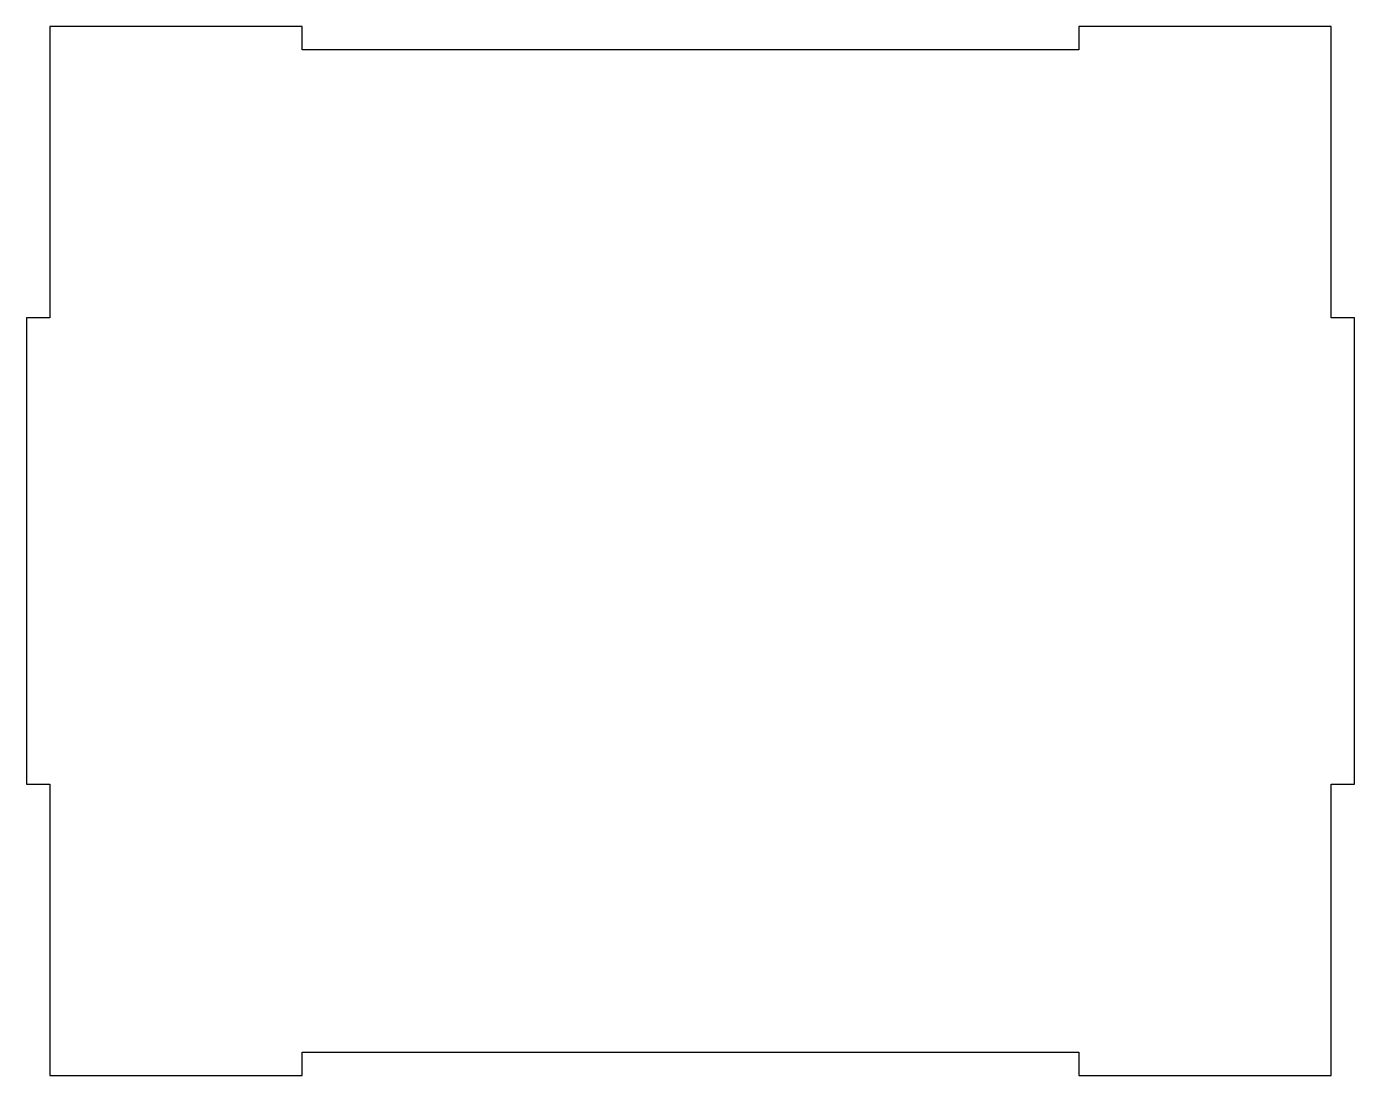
# Model space of a CAD drawing. Header units: millimetres. Extents: x 9 to 351, y -135 to 135.
import ezdxf

# ---------------------------------------------------------------- set-up
doc = ezdxf.new("R2010")
doc.units = ezdxf.units.MM
doc.layers.get('0').update_dxf_attribs({"linetype": 'CONTINUOUS'})

msp = doc.modelspace()

# ---------------------------------------------------------------- linework, layer by layer
msp.add_lwpolyline([(9, -60), (15, -60), (15, -135), (80, -135), (80, -129), (280, -129), (280, -135), (345, -135), (345, -60), (351, -60), (351, 60), (345, 60), (345, 135), (280, 135), (280, 129), (80, 129), (80, 135), (15, 135), (15, 60), (9, 60)], close=True)

doc.saveas('drawing.dxf')
